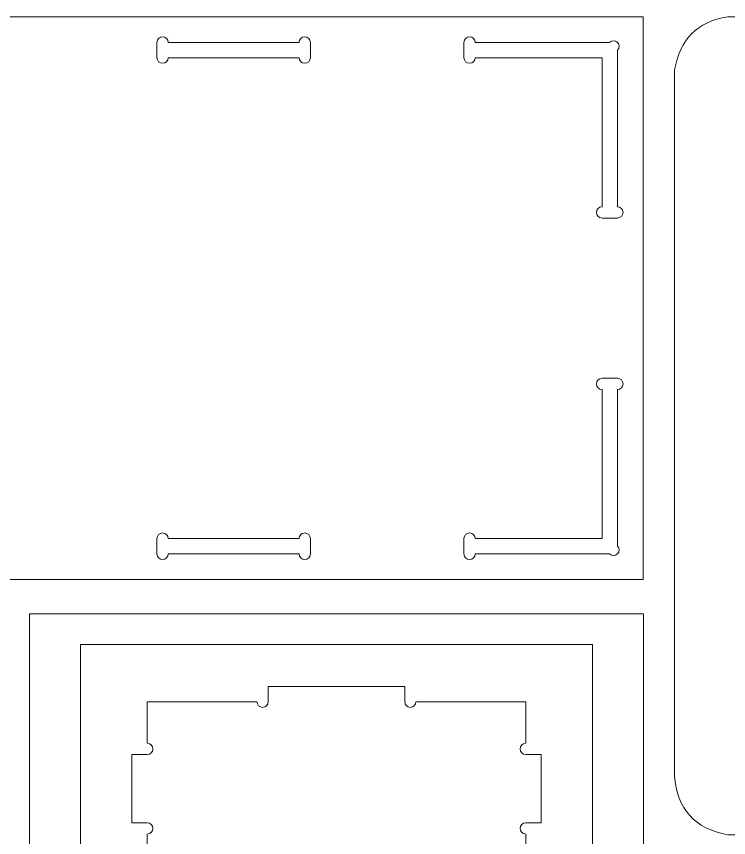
# Model space of a CAD drawing. Header units: millimetres. Extents: x -494 to 494, y -418 to 418.
# Drawn here: x -363.8 to -224.6, y -213.9 to -53.4 of the extents above; entities that cross this region are included whole.
import ezdxf

# ---------------------------------------------------------------- set-up
doc = ezdxf.new("R2010")
doc.units = ezdxf.units.MM
doc.header["$MEASUREMENT"] = 0

msp = doc.modelspace()

# ---------------------------------------------------------------- linework, layer by layer
at = {"lineweight": 9}
for points, knots in [([(-241.3498, -53.4417), (-241.3498, -53.4417), (-401.3498, -53.4417), (-401.3498, -53.4417), (-401.3498, -53.4417), (-401.3498, -53.4417), (-401.3498, -163.4417), (-401.3498, -163.4417), (-401.3498, -163.4417), (-401.3498, -163.4417), (-241.3498, -163.4417), (-241.3498, -163.4417), (-241.3498, -163.4417), (-241.3498, -163.4417), (-241.3498, -53.4417), (-241.3498, -53.4417)], [0, 0, 0, 0, 0.2, 0.2, 0.2, 0.2, 0.4, 0.4, 0.4, 0.4, 0.6, 0.6, 0.6, 0.6, 1, 1, 1, 1]), ([(-235.1822, -63.8316), (-235.2155, -155.8049), (-235.2322, -201.7916), (-235.2322, -201.7916), (-235.2322, -201.7916), (-234.7107, -208.3099), (-231.2307, -212.1532), (-224.7922, -213.3216), (-224.7922, -213.3216), (-99.4789, -213.3616), (-36.8222, -213.3816), (-36.8222, -213.3816), (-36.8222, -213.3816), (-30.2975, -212.843), (-26.4541, -209.3597), (-25.2922, -202.9316), (-25.2922, -202.9316), (-25.2522, -110.9583), (-25.2322, -64.9716), (-25.2322, -64.9716), (-25.2322, -64.9716), (-25.8917, -57.9121), (-29.755, -54.0488), (-36.8222, -53.3816), (-36.8222, -53.3816), (-162.1355, -53.4216), (-224.7922, -53.4416), (-224.7922, -53.4416), (-224.7922, -53.4416), (-230.7392, -54.4286), (-234.2026, -57.892), (-235.1822, -63.8316)], [0, 0, 0, 0, 0.11111111, 0.11111111, 0.11111111, 0.11111111, 0.22222222, 0.22222222, 0.22222222, 0.22222222, 0.33333333, 0.33333333, 0.33333333, 0.33333333, 0.44444444, 0.44444444, 0.44444444, 0.44444444, 0.55555556, 0.55555556, 0.55555556, 0.55555556, 0.66666667, 0.66666667, 0.66666667, 0.66666667, 0.77777778, 0.77777778, 0.77777778, 0.77777778, 1, 1, 1, 1]), ([(-334.1498, -58.4488), (-334.1498, -58.4488), (-308.5498, -58.4488), (-308.5498, -58.4488), (-308.5498, -58.4488), (-308.5498, -57.8413), (-308.0573, -57.3488), (-307.4498, -57.3488), (-307.4498, -57.3488), (-306.8423, -57.3488), (-306.3498, -57.8413), (-306.3498, -58.4488), (-306.3498, -58.4488), (-306.3498, -58.4488), (-306.3498, -61.4488), (-306.3498, -61.4488), (-306.3498, -61.4488), (-306.3498, -62.0563), (-306.8423, -62.5488), (-307.4498, -62.5488), (-307.4498, -62.5488), (-308.0573, -62.5488), (-308.5498, -62.0563), (-308.5498, -61.4488), (-308.5498, -61.4488), (-308.5498, -61.4488), (-334.1498, -61.4488), (-334.1498, -61.4488), (-334.1498, -61.4488), (-334.1498, -62.0563), (-334.6423, -62.5488), (-335.2498, -62.5488), (-335.2498, -62.5488), (-335.8573, -62.5488), (-336.3498, -62.0563), (-336.3498, -61.4488), (-336.3498, -61.4488), (-336.3498, -61.4488), (-336.3498, -58.4488), (-336.3498, -58.4488), (-336.3498, -58.4488), (-336.3498, -57.8413), (-335.8573, -57.3488), (-335.2498, -57.3488), (-335.2498, -57.3488), (-334.6423, -57.3488), (-334.1498, -57.8413), (-334.1498, -58.4488)], [0, 0, 0, 0, 0.07692308, 0.07692308, 0.07692308, 0.07692308, 0.15384615, 0.15384615, 0.15384615, 0.15384615, 0.23076923, 0.23076923, 0.23076923, 0.23076923, 0.30769231, 0.30769231, 0.30769231, 0.30769231, 0.38461538, 0.38461538, 0.38461538, 0.38461538, 0.46153846, 0.46153846, 0.46153846, 0.46153846, 0.53846154, 0.53846154, 0.53846154, 0.53846154, 0.61538462, 0.61538462, 0.61538462, 0.61538462, 0.69230769, 0.69230769, 0.69230769, 0.69230769, 0.76923077, 0.76923077, 0.76923077, 0.76923077, 0.84615385, 0.84615385, 0.84615385, 0.84615385, 1, 1, 1, 1]), ([(-247.9054, -58.4488), (-247.9054, -58.4488), (-274.1498, -58.4488), (-274.1498, -58.4488), (-274.1498, -58.4488), (-274.1498, -57.8413), (-274.6423, -57.3488), (-275.2498, -57.3488), (-275.2498, -57.3488), (-275.8573, -57.3488), (-276.3498, -57.8413), (-276.3498, -58.4488), (-276.3498, -58.4488), (-276.3498, -58.4488), (-276.3498, -61.4488), (-276.3498, -61.4488), (-276.3498, -61.4488), (-276.3498, -62.0563), (-275.8573, -62.5488), (-275.2498, -62.5488), (-275.2498, -62.5488), (-274.6423, -62.5488), (-274.1498, -62.0563), (-274.1498, -61.4488), (-274.1498, -61.4488), (-274.1498, -61.4488), (-249.3498, -61.4488), (-249.3498, -61.4488), (-249.3498, -61.4488), (-249.3498, -61.4488), (-249.3498, -90.5888), (-249.3498, -90.5888), (-249.3498, -90.5888), (-249.9573, -90.5888), (-250.4498, -91.0813), (-250.4498, -91.6888), (-250.4498, -91.6888), (-250.4498, -92.2963), (-249.9573, -92.7888), (-249.3498, -92.7888), (-249.3498, -92.7888), (-249.3498, -92.7888), (-246.3498, -92.7888), (-246.3498, -92.7888), (-246.3498, -92.7888), (-245.7423, -92.7888), (-245.2498, -92.2963), (-245.2498, -91.6888), (-245.2498, -91.6888), (-245.2498, -91.0813), (-245.7423, -90.5888), (-246.3498, -90.5888), (-246.3498, -90.5888), (-246.3498, -90.5888), (-246.3498, -60.0044), (-246.3498, -60.0044), (-246.3498, -60.0044), (-245.9202, -59.5749), (-245.9202, -58.8783), (-246.3498, -58.4488), (-246.3498, -58.4488), (-246.7793, -58.0192), (-247.4759, -58.0192), (-247.9054, -58.4488)], [0, 0, 0, 0, 0.05882353, 0.05882353, 0.05882353, 0.05882353, 0.11764706, 0.11764706, 0.11764706, 0.11764706, 0.17647059, 0.17647059, 0.17647059, 0.17647059, 0.23529412, 0.23529412, 0.23529412, 0.23529412, 0.29411765, 0.29411765, 0.29411765, 0.29411765, 0.35294118, 0.35294118, 0.35294118, 0.35294118, 0.41176471, 0.41176471, 0.41176471, 0.41176471, 0.47058824, 0.47058824, 0.47058824, 0.47058824, 0.52941176, 0.52941176, 0.52941176, 0.52941176, 0.58823529, 0.58823529, 0.58823529, 0.58823529, 0.64705882, 0.64705882, 0.64705882, 0.64705882, 0.70588235, 0.70588235, 0.70588235, 0.70588235, 0.76470588, 0.76470588, 0.76470588, 0.76470588, 0.82352941, 0.82352941, 0.82352941, 0.82352941, 0.88235294, 0.88235294, 0.88235294, 0.88235294, 1, 1, 1, 1]), ([(-247.9054, -158.4488), (-247.9054, -158.4488), (-274.1498, -158.4488), (-274.1498, -158.4488), (-274.1498, -158.4488), (-274.1498, -159.0563), (-274.6423, -159.5488), (-275.2498, -159.5488), (-275.2498, -159.5488), (-275.8573, -159.5488), (-276.3498, -159.0563), (-276.3498, -158.4488), (-276.3498, -158.4488), (-276.3498, -158.4488), (-276.3498, -155.4488), (-276.3498, -155.4488), (-276.3498, -155.4488), (-276.3498, -154.8413), (-275.8573, -154.3488), (-275.2498, -154.3488), (-275.2498, -154.3488), (-274.6423, -154.3488), (-274.1498, -154.8413), (-274.1498, -155.4488), (-274.1498, -155.4488), (-274.1498, -155.4488), (-249.3498, -155.4488), (-249.3498, -155.4488), (-249.3498, -155.4488), (-249.3498, -155.4488), (-249.3498, -126.3088), (-249.3498, -126.3088), (-249.3498, -126.3088), (-249.9573, -126.3088), (-250.4498, -125.8163), (-250.4498, -125.2088), (-250.4498, -125.2088), (-250.4498, -124.6013), (-249.9573, -124.1088), (-249.3498, -124.1088), (-249.3498, -124.1088), (-249.3498, -124.1088), (-246.3498, -124.1088), (-246.3498, -124.1088), (-246.3498, -124.1088), (-245.7423, -124.1088), (-245.2498, -124.6013), (-245.2498, -125.2088), (-245.2498, -125.2088), (-245.2498, -125.8163), (-245.7423, -126.3088), (-246.3498, -126.3088), (-246.3498, -126.3088), (-246.3498, -126.3088), (-246.3498, -156.8932), (-246.3498, -156.8932), (-246.3498, -156.8932), (-245.9202, -157.3227), (-245.9202, -158.0193), (-246.3498, -158.4488), (-246.3498, -158.4488), (-246.7793, -158.8784), (-247.4759, -158.8784), (-247.9054, -158.4488)], [0, 0, 0, 0, 0.05882353, 0.05882353, 0.05882353, 0.05882353, 0.11764706, 0.11764706, 0.11764706, 0.11764706, 0.17647059, 0.17647059, 0.17647059, 0.17647059, 0.23529412, 0.23529412, 0.23529412, 0.23529412, 0.29411765, 0.29411765, 0.29411765, 0.29411765, 0.35294118, 0.35294118, 0.35294118, 0.35294118, 0.41176471, 0.41176471, 0.41176471, 0.41176471, 0.47058824, 0.47058824, 0.47058824, 0.47058824, 0.52941176, 0.52941176, 0.52941176, 0.52941176, 0.58823529, 0.58823529, 0.58823529, 0.58823529, 0.64705882, 0.64705882, 0.64705882, 0.64705882, 0.70588235, 0.70588235, 0.70588235, 0.70588235, 0.76470588, 0.76470588, 0.76470588, 0.76470588, 0.82352941, 0.82352941, 0.82352941, 0.82352941, 0.88235294, 0.88235294, 0.88235294, 0.88235294, 1, 1, 1, 1]), ([(-334.1498, -158.4488), (-334.1498, -158.4488), (-308.5498, -158.4488), (-308.5498, -158.4488), (-308.5498, -158.4488), (-308.5498, -159.0563), (-308.0573, -159.5488), (-307.4498, -159.5488), (-307.4498, -159.5488), (-306.8423, -159.5488), (-306.3498, -159.0563), (-306.3498, -158.4488), (-306.3498, -158.4488), (-306.3498, -158.4488), (-306.3498, -155.4488), (-306.3498, -155.4488), (-306.3498, -155.4488), (-306.3498, -154.8413), (-306.8423, -154.3488), (-307.4498, -154.3488), (-307.4498, -154.3488), (-308.0573, -154.3488), (-308.5498, -154.8413), (-308.5498, -155.4488), (-308.5498, -155.4488), (-308.5498, -155.4488), (-334.1498, -155.4488), (-334.1498, -155.4488), (-334.1498, -155.4488), (-334.1498, -154.8413), (-334.6423, -154.3488), (-335.2498, -154.3488), (-335.2498, -154.3488), (-335.8573, -154.3488), (-336.3498, -154.8413), (-336.3498, -155.4488), (-336.3498, -155.4488), (-336.3498, -155.4488), (-336.3498, -158.4488), (-336.3498, -158.4488), (-336.3498, -158.4488), (-336.3498, -159.0563), (-335.8573, -159.5488), (-335.2498, -159.5488), (-335.2498, -159.5488), (-334.6423, -159.5488), (-334.1498, -159.0563), (-334.1498, -158.4488)], [0, 0, 0, 0, 0.07692308, 0.07692308, 0.07692308, 0.07692308, 0.15384615, 0.15384615, 0.15384615, 0.15384615, 0.23076923, 0.23076923, 0.23076923, 0.23076923, 0.30769231, 0.30769231, 0.30769231, 0.30769231, 0.38461538, 0.38461538, 0.38461538, 0.38461538, 0.46153846, 0.46153846, 0.46153846, 0.46153846, 0.53846154, 0.53846154, 0.53846154, 0.53846154, 0.61538462, 0.61538462, 0.61538462, 0.61538462, 0.69230769, 0.69230769, 0.69230769, 0.69230769, 0.76923077, 0.76923077, 0.76923077, 0.76923077, 0.84615385, 0.84615385, 0.84615385, 0.84615385, 1, 1, 1, 1]), ([(-241.2519, -170.127), (-241.2519, -170.127), (-361.2519, -170.127), (-361.2519, -170.127), (-361.2519, -170.127), (-361.2519, -170.127), (-361.2519, -230.127), (-361.2519, -230.127), (-361.2519, -230.127), (-361.2519, -230.127), (-351.2519, -230.127), (-351.2519, -230.127), (-351.2519, -230.127), (-351.2519, -230.127), (-351.2519, -176.127), (-351.2519, -176.127), (-351.2519, -176.127), (-351.2519, -176.127), (-251.2519, -176.127), (-251.2519, -176.127), (-251.2519, -176.127), (-251.2519, -176.127), (-251.2519, -230.127), (-251.2519, -230.127), (-251.2519, -230.127), (-251.2519, -230.127), (-241.2519, -230.127), (-241.2519, -230.127), (-241.2519, -230.127), (-241.2519, -230.127), (-241.2519, -170.127), (-241.2519, -170.127)], [0, 0, 0, 0, 0.11111111, 0.11111111, 0.11111111, 0.11111111, 0.22222222, 0.22222222, 0.22222222, 0.22222222, 0.33333333, 0.33333333, 0.33333333, 0.33333333, 0.44444444, 0.44444444, 0.44444444, 0.44444444, 0.55555556, 0.55555556, 0.55555556, 0.55555556, 0.66666667, 0.66666667, 0.66666667, 0.66666667, 0.77777778, 0.77777778, 0.77777778, 0.77777778, 1, 1, 1, 1]), ([(-338.2519, -187.327), (-338.2519, -187.327), (-338.2519, -195.457), (-338.2519, -195.457), (-338.2519, -195.457), (-337.6444, -195.457), (-337.1519, -195.9495), (-337.1519, -196.557), (-337.1519, -196.557), (-337.1519, -197.1645), (-337.6444, -197.657), (-338.2519, -197.657), (-338.2519, -197.657), (-338.2519, -197.657), (-341.2519, -197.657), (-341.2519, -197.657), (-341.2519, -197.657), (-341.2519, -197.657), (-341.2519, -210.997), (-341.2519, -210.997), (-341.2519, -210.997), (-341.2519, -210.997), (-338.2519, -210.997), (-338.2519, -210.997), (-338.2519, -210.997), (-337.6444, -210.997), (-337.1519, -211.4895), (-337.1519, -212.097), (-337.1519, -212.097), (-337.1519, -212.7045), (-337.6444, -213.197), (-338.2519, -213.197), (-338.2519, -213.197), (-338.2519, -213.197), (-338.2519, -221.327), (-338.2519, -221.327), (-338.2519, -221.327), (-338.2519, -221.327), (-316.7919, -221.327), (-316.7919, -221.327), (-316.7919, -221.327), (-316.7919, -220.7195), (-316.2994, -220.227), (-315.6919, -220.227), (-315.6919, -220.227), (-315.0844, -220.227), (-314.5919, -220.7195), (-314.5919, -221.327), (-314.5919, -221.327), (-314.5919, -221.327), (-314.5919, -224.327), (-314.5919, -224.327), (-314.5919, -224.327), (-314.5919, -224.327), (-287.9219, -224.327), (-287.9219, -224.327), (-287.9219, -224.327), (-287.9219, -224.327), (-287.9219, -221.327), (-287.9219, -221.327), (-287.9219, -221.327), (-287.9219, -220.7195), (-287.4294, -220.227), (-286.8219, -220.227), (-286.8219, -220.227), (-286.2144, -220.227), (-285.7219, -220.7195), (-285.7219, -221.327), (-285.7219, -221.327), (-285.7219, -221.327), (-264.2519, -221.327), (-264.2519, -221.327), (-264.2519, -221.327), (-264.2519, -221.327), (-264.2519, -213.197), (-264.2519, -213.197), (-264.2519, -213.197), (-264.8594, -213.197), (-265.3519, -212.7045), (-265.3519, -212.097), (-265.3519, -212.097), (-265.3519, -211.4895), (-264.8594, -210.997), (-264.2519, -210.997), (-264.2519, -210.997), (-264.2519, -210.997), (-261.2519, -210.997), (-261.2519, -210.997), (-261.2519, -210.997), (-261.2519, -210.997), (-261.2519, -197.657), (-261.2519, -197.657), (-261.2519, -197.657), (-261.2519, -197.657), (-264.2519, -197.657), (-264.2519, -197.657), (-264.2519, -197.657), (-264.8594, -197.657), (-265.3519, -197.1645), (-265.3519, -196.557), (-265.3519, -196.557), (-265.3519, -195.9495), (-264.8594, -195.457), (-264.2519, -195.457), (-264.2519, -195.457), (-264.2519, -195.457), (-264.2519, -187.327), (-264.2519, -187.327), (-264.2519, -187.327), (-264.2519, -187.327), (-285.7219, -187.327), (-285.7219, -187.327), (-285.7219, -187.327), (-285.7219, -187.9345), (-286.2144, -188.427), (-286.8219, -188.427), (-286.8219, -188.427), (-287.4294, -188.427), (-287.9219, -187.9345), (-287.9219, -187.327), (-287.9219, -187.327), (-287.9219, -187.327), (-287.9219, -184.327), (-287.9219, -184.327), (-287.9219, -184.327), (-287.9219, -184.327), (-314.5919, -184.327), (-314.5919, -184.327), (-314.5919, -184.327), (-314.5919, -184.327), (-314.5919, -187.327), (-314.5919, -187.327), (-314.5919, -187.327), (-314.5919, -187.9345), (-315.0844, -188.427), (-315.6919, -188.427), (-315.6919, -188.427), (-316.2994, -188.427), (-316.7919, -187.9345), (-316.7919, -187.327), (-316.7919, -187.327), (-316.7919, -187.327), (-338.2519, -187.327), (-338.2519, -187.327)], [0, 0, 0, 0, 0.02702703, 0.02702703, 0.02702703, 0.02702703, 0.05405405, 0.05405405, 0.05405405, 0.05405405, 0.08108108, 0.08108108, 0.08108108, 0.08108108, 0.10810811, 0.10810811, 0.10810811, 0.10810811, 0.13513514, 0.13513514, 0.13513514, 0.13513514, 0.16216216, 0.16216216, 0.16216216, 0.16216216, 0.18918919, 0.18918919, 0.18918919, 0.18918919, 0.21621622, 0.21621622, 0.21621622, 0.21621622, 0.24324324, 0.24324324, 0.24324324, 0.24324324, 0.27027027, 0.27027027, 0.27027027, 0.27027027, 0.2972973, 0.2972973, 0.2972973, 0.2972973, 0.32432432, 0.32432432, 0.32432432, 0.32432432, 0.35135135, 0.35135135, 0.35135135, 0.35135135, 0.37837838, 0.37837838, 0.37837838, 0.37837838, 0.40540541, 0.40540541, 0.40540541, 0.40540541, 0.43243243, 0.43243243, 0.43243243, 0.43243243, 0.45945946, 0.45945946, 0.45945946, 0.45945946, 0.48648649, 0.48648649, 0.48648649, 0.48648649, 0.51351351, 0.51351351, 0.51351351, 0.51351351, 0.54054054, 0.54054054, 0.54054054, 0.54054054, 0.56756757, 0.56756757, 0.56756757, 0.56756757, 0.59459459, 0.59459459, 0.59459459, 0.59459459, 0.62162162, 0.62162162, 0.62162162, 0.62162162, 0.64864865, 0.64864865, 0.64864865, 0.64864865, 0.67567568, 0.67567568, 0.67567568, 0.67567568, 0.7027027, 0.7027027, 0.7027027, 0.7027027, 0.72972973, 0.72972973, 0.72972973, 0.72972973, 0.75675676, 0.75675676, 0.75675676, 0.75675676, 0.78378378, 0.78378378, 0.78378378, 0.78378378, 0.81081081, 0.81081081, 0.81081081, 0.81081081, 0.83783784, 0.83783784, 0.83783784, 0.83783784, 0.86486486, 0.86486486, 0.86486486, 0.86486486, 0.89189189, 0.89189189, 0.89189189, 0.89189189, 0.91891892, 0.91891892, 0.91891892, 0.91891892, 0.94594595, 0.94594595, 0.94594595, 0.94594595, 1, 1, 1, 1])]:
    msp.add_open_spline(points, degree=3, knots=knots, dxfattribs=at)

doc.saveas('drawing.dxf')
